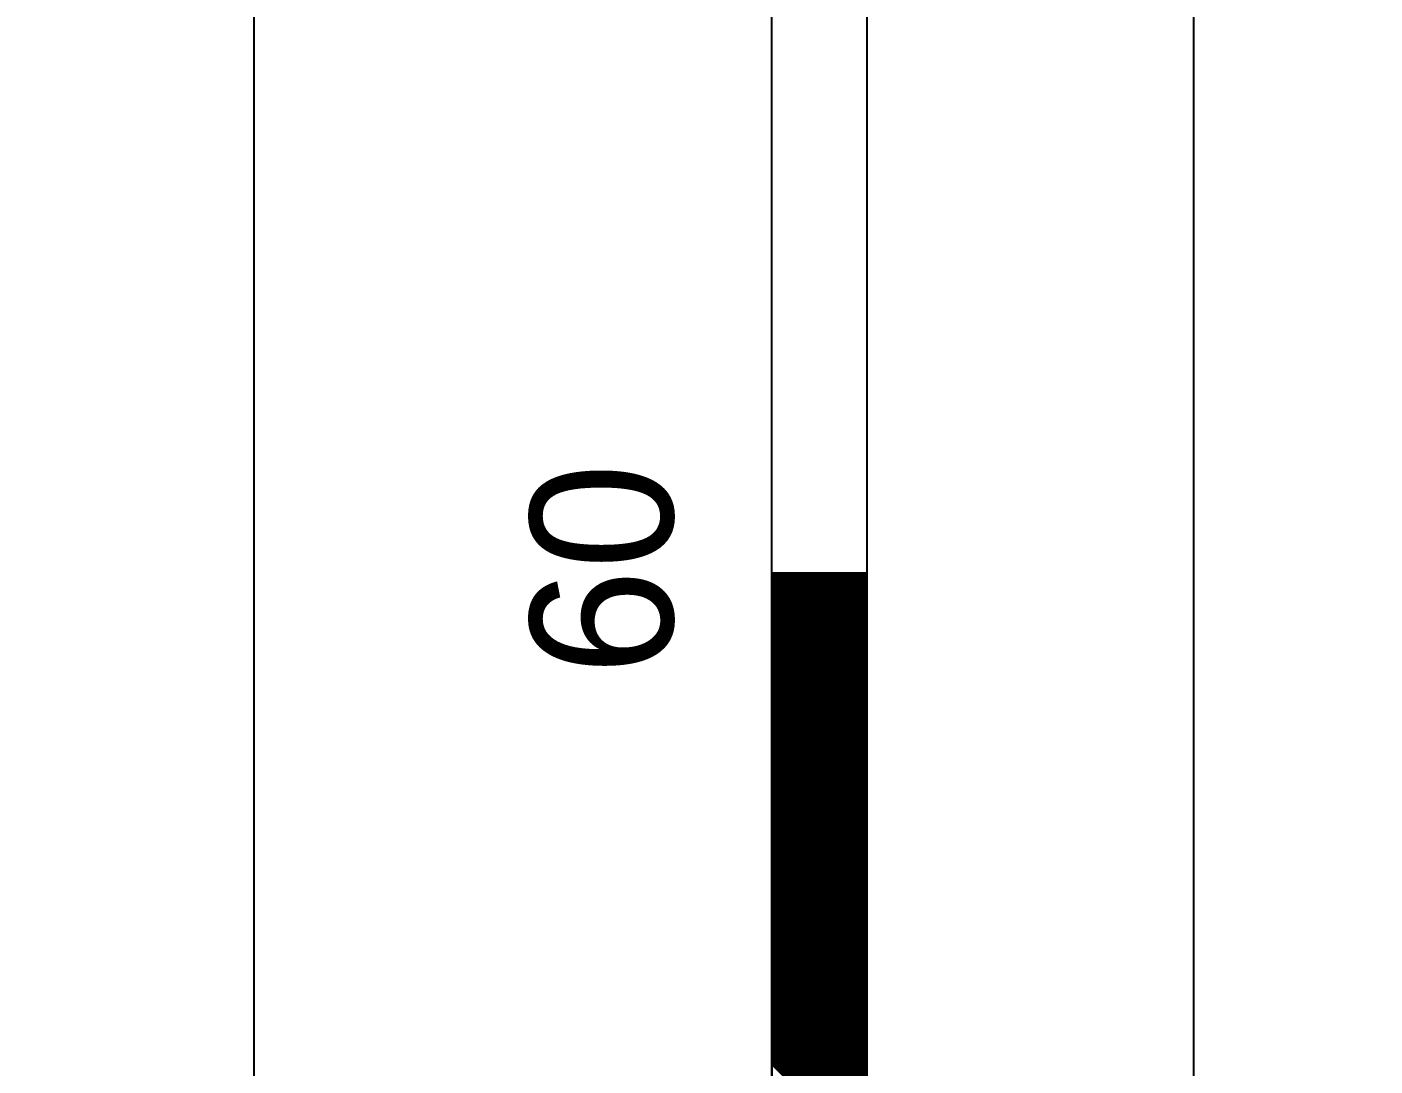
# Model space of a CAD drawing. Extents: x 730854 to 731444, y 4378581 to 4379608.
# Drawn here: x 731085.85 to 731100, y 4379535.83 to 4379546.74 of the extents above; entities that cross this region are included whole.
import ezdxf
from ezdxf.enums import TextEntityAlignment as Align

# ---------------------------------------------------------------- set-up
doc = ezdxf.new("R2010")
doc.units = 0
doc.layers.get('0').update_dxf_attribs({"linetype": 'CONTINUOUS'})

msp = doc.modelspace()

# ---------------------------------------------------------------- linework, layer by layer
at = {"color": 0, "linetype": 'CONTINUOUS'}
for p, q in [((731093.67, 4379481.01), (731093.67, 4379581.01)), ((731093.67, 4379481.01), (731093.67, 4379581.01)), ((731094.67, 4379481.01), (731094.67, 4379581.01)), ((731094.67, 4379481.01), (731094.67, 4379581.01)), ((731094.67, 4379540.01), (731093.67, 4379541.01)), ((731094.67, 4379540.01), (731093.67, 4379541.01)), ((731094.67, 4379539.99), (731093.67, 4379540.99)), ((731094.67, 4379539.99), (731093.67, 4379540.99)), ((731094.67, 4379539.98), (731093.67, 4379540.98)), ((731094.67, 4379539.98), (731093.67, 4379540.98)), ((731094.67, 4379539.97), (731093.67, 4379540.97)), ((731094.67, 4379539.97), (731093.67, 4379540.97)), ((731094.67, 4379539.95), (731093.67, 4379540.95)), ((731094.67, 4379539.95), (731093.67, 4379540.95)), ((731094.67, 4379539.94), (731093.67, 4379540.94)), ((731094.67, 4379539.94), (731093.67, 4379540.94)), ((731094.67, 4379539.92), (731093.67, 4379540.92)), ((731094.67, 4379539.92), (731093.67, 4379540.92)), ((731094.67, 4379539.91), (731093.67, 4379540.91)), ((731094.67, 4379539.91), (731093.67, 4379540.91)), ((731094.67, 4379539.9), (731093.67, 4379540.9)), ((731094.67, 4379539.9), (731093.67, 4379540.9)), ((731094.67, 4379539.88), (731093.67, 4379540.88)), ((731094.67, 4379539.88), (731093.67, 4379540.88)), ((731094.67, 4379539.87), (731093.67, 4379540.87)), ((731094.67, 4379539.87), (731093.67, 4379540.87)), ((731094.67, 4379540.02), (731093.68, 4379541.01)), ((731094.67, 4379540.02), (731093.68, 4379541.01)), ((731094.67, 4379540.04), (731093.7, 4379541.01)), ((731094.67, 4379540.04), (731093.7, 4379541.01)), ((731094.67, 4379540.05), (731093.71, 4379541.01)), ((731094.67, 4379540.05), (731093.71, 4379541.01)), ((731094.67, 4379540.07), (731093.73, 4379541.01)), ((731094.67, 4379540.07), (731093.73, 4379541.01)), ((731094.67, 4379540.08), (731093.74, 4379541.01)), ((731094.67, 4379540.08), (731093.74, 4379541.01)), ((731094.67, 4379540.09), (731093.75, 4379541.01)), ((731094.67, 4379540.09), (731093.75, 4379541.01)), ((731094.67, 4379540.11), (731093.77, 4379541.01)), ((731094.67, 4379540.11), (731093.77, 4379541.01)), ((731094.67, 4379540.12), (731093.78, 4379541.01)), ((731094.67, 4379540.12), (731093.78, 4379541.01)), ((731094.67, 4379540.14), (731093.8, 4379541.01)), ((731094.67, 4379540.14), (731093.8, 4379541.01)), ((731094.67, 4379540.15), (731093.81, 4379541.01)), ((731094.67, 4379540.15), (731093.81, 4379541.01)), ((731094.67, 4379540.16), (731093.82, 4379541.01)), ((731094.67, 4379540.16), (731093.82, 4379541.01)), ((731094.67, 4379540.18), (731093.84, 4379541.01)), ((731094.67, 4379540.18), (731093.84, 4379541.01)), ((731094.67, 4379540.19), (731093.85, 4379541.01)), ((731094.67, 4379540.19), (731093.85, 4379541.01)), ((731094.67, 4379540.21), (731093.87, 4379541.01)), ((731094.67, 4379540.21), (731093.87, 4379541.01)), ((731094.67, 4379540.22), (731093.88, 4379541.01)), ((731094.67, 4379540.22), (731093.88, 4379541.01)), ((731094.67, 4379540.23), (731093.89, 4379541.01)), ((731094.67, 4379540.23), (731093.89, 4379541.01)), ((731094.67, 4379540.25), (731093.91, 4379541.01)), ((731094.67, 4379540.25), (731093.91, 4379541.01)), ((731094.67, 4379540.26), (731093.92, 4379541.01)), ((731094.67, 4379540.26), (731093.92, 4379541.01)), ((731094.67, 4379540.28), (731093.94, 4379541.01)), ((731094.67, 4379540.28), (731093.94, 4379541.01)), ((731094.67, 4379540.29), (731093.95, 4379541.01)), ((731094.67, 4379540.29), (731093.95, 4379541.01)), ((731094.67, 4379540.31), (731093.97, 4379541.01)), ((731094.67, 4379540.31), (731093.97, 4379541.01)), ((731094.67, 4379540.32), (731093.98, 4379541.01)), ((731094.67, 4379540.32), (731093.98, 4379541.01)), ((731094.67, 4379540.33), (731093.99, 4379541.01)), ((731094.67, 4379540.33), (731093.99, 4379541.01)), ((731094.67, 4379540.35), (731094.01, 4379541.01)), ((731094.67, 4379540.35), (731094.01, 4379541.01)), ((731094.67, 4379540.36), (731094.02, 4379541.01)), ((731094.67, 4379540.36), (731094.02, 4379541.01)), ((731094.67, 4379540.38), (731094.04, 4379541.01)), ((731094.67, 4379540.38), (731094.04, 4379541.01)), ((731094.67, 4379540.39), (731094.05, 4379541.01)), ((731094.67, 4379540.39), (731094.05, 4379541.01)), ((731094.67, 4379540.4), (731094.06, 4379541.01)), ((731094.67, 4379540.4), (731094.06, 4379541.01)), ((731094.67, 4379540.42), (731094.08, 4379541.01)), ((731094.67, 4379540.42), (731094.08, 4379541.01)), ((731094.67, 4379540.43), (731094.09, 4379541.01)), ((731094.67, 4379540.43), (731094.09, 4379541.01)), ((731094.67, 4379540.45), (731094.11, 4379541.01)), ((731094.67, 4379540.45), (731094.11, 4379541.01)), ((731094.67, 4379540.46), (731094.12, 4379541.01)), ((731094.67, 4379540.46), (731094.12, 4379541.01)), ((731094.67, 4379540.48), (731094.14, 4379541.01)), ((731094.67, 4379540.48), (731094.14, 4379541.01)), ((731094.67, 4379540.49), (731094.15, 4379541.01)), ((731094.67, 4379540.49), (731094.15, 4379541.01)), ((731094.67, 4379540.5), (731094.16, 4379541.01)), ((731094.67, 4379540.5), (731094.16, 4379541.01)), ((731094.67, 4379540.52), (731094.18, 4379541.01)), ((731094.67, 4379540.52), (731094.18, 4379541.01)), ((731094.67, 4379540.53), (731094.19, 4379541.01)), ((731094.67, 4379540.53), (731094.19, 4379541.01)), ((731094.67, 4379540.55), (731094.21, 4379541.01)), ((731094.67, 4379540.55), (731094.21, 4379541.01)), ((731094.67, 4379540.56), (731094.22, 4379541.01)), ((731094.67, 4379540.56), (731094.22, 4379541.01)), ((731094.67, 4379540.57), (731094.23, 4379541.01)), ((731094.67, 4379540.57), (731094.23, 4379541.01)), ((731094.67, 4379540.59), (731094.25, 4379541.01)), ((731094.67, 4379540.59), (731094.25, 4379541.01)), ((731094.67, 4379540.6), (731094.26, 4379541.01)), ((731094.67, 4379540.6), (731094.26, 4379541.01)), ((731094.67, 4379540.62), (731094.28, 4379541.01)), ((731094.67, 4379540.62), (731094.28, 4379541.01)), ((731094.67, 4379540.63), (731094.29, 4379541.01)), ((731094.67, 4379540.63), (731094.29, 4379541.01)), ((731094.67, 4379540.65), (731094.31, 4379541.01)), ((731094.67, 4379540.65), (731094.31, 4379541.01)), ((731094.67, 4379540.66), (731094.32, 4379541.01)), ((731094.67, 4379540.66), (731094.32, 4379541.01)), ((731094.67, 4379540.67), (731094.33, 4379541.01)), ((731094.67, 4379540.67), (731094.33, 4379541.01)), ((731094.67, 4379540.69), (731094.35, 4379541.01)), ((731094.67, 4379540.69), (731094.35, 4379541.01)), ((731094.67, 4379540.7), (731094.36, 4379541.01)), ((731094.67, 4379540.7), (731094.36, 4379541.01)), ((731094.67, 4379540.72), (731094.38, 4379541.01)), ((731094.67, 4379540.72), (731094.38, 4379541.01)), ((731094.67, 4379540.73), (731094.39, 4379541.01)), ((731094.67, 4379540.73), (731094.39, 4379541.01)), ((731094.67, 4379540.74), (731094.4, 4379541.01)), ((731094.67, 4379540.74), (731094.4, 4379541.01)), ((731094.67, 4379540.76), (731094.42, 4379541.01)), ((731094.67, 4379540.76), (731094.42, 4379541.01)), ((731094.67, 4379540.77), (731094.43, 4379541.01)), ((731094.67, 4379540.77), (731094.43, 4379541.01)), ((731094.67, 4379540.79), (731094.45, 4379541.01)), ((731094.67, 4379540.79), (731094.45, 4379541.01)), ((731094.67, 4379540.8), (731094.46, 4379541.01)), ((731094.67, 4379540.8), (731094.46, 4379541.01)), ((731094.67, 4379540.81), (731094.47, 4379541.01)), ((731094.67, 4379540.81), (731094.47, 4379541.01)), ((731094.67, 4379540.83), (731094.49, 4379541.01)), ((731094.67, 4379540.83), (731094.49, 4379541.01)), ((731094.67, 4379540.84), (731094.5, 4379541.01)), ((731094.67, 4379540.84), (731094.5, 4379541.01)), ((731094.67, 4379540.86), (731094.52, 4379541.01)), ((731094.67, 4379540.86), (731094.52, 4379541.01)), ((731094.67, 4379540.87), (731094.53, 4379541.01)), ((731094.67, 4379540.87), (731094.53, 4379541.01)), ((731094.67, 4379540.89), (731094.55, 4379541.01)), ((731094.67, 4379540.89), (731094.55, 4379541.01)), ((731094.67, 4379540.9), (731094.56, 4379541.01)), ((731094.67, 4379540.9), (731094.56, 4379541.01)), ((731094.67, 4379540.91), (731094.57, 4379541.01)), ((731094.67, 4379540.91), (731094.57, 4379541.01)), ((731094.67, 4379540.93), (731094.59, 4379541.01)), ((731094.67, 4379540.93), (731094.59, 4379541.01)), ((731094.67, 4379540.94), (731094.6, 4379541.01)), ((731094.67, 4379540.94), (731094.6, 4379541.01)), ((731094.67, 4379540.96), (731094.62, 4379541.01)), ((731094.67, 4379540.96), (731094.62, 4379541.01)), ((731094.67, 4379540.97), (731094.63, 4379541.01)), ((731094.67, 4379540.97), (731094.63, 4379541.01)), ((731094.67, 4379540.98), (731094.64, 4379541.01)), ((731094.67, 4379540.98), (731094.64, 4379541.01)), ((731094.67, 4379541), (731094.66, 4379541.01)), ((731094.67, 4379541), (731094.66, 4379541.01)), ((731094.67, 4379539.85), (731093.67, 4379540.85)), ((731094.67, 4379539.85), (731093.67, 4379540.85)), ((731094.67, 4379539.84), (731093.67, 4379540.84)), ((731094.67, 4379539.84), (731093.67, 4379540.84)), ((731094.67, 4379539.82), (731093.67, 4379540.82)), ((731094.67, 4379539.82), (731093.67, 4379540.82)), ((731094.67, 4379539.81), (731093.67, 4379540.81)), ((731094.67, 4379539.81), (731093.67, 4379540.81)), ((731094.67, 4379539.8), (731093.67, 4379540.8)), ((731094.67, 4379539.8), (731093.67, 4379540.8)), ((731094.67, 4379539.78), (731093.67, 4379540.78)), ((731094.67, 4379539.78), (731093.67, 4379540.78)), ((731094.67, 4379539.77), (731093.67, 4379540.77)), ((731094.67, 4379539.77), (731093.67, 4379540.77)), ((731094.67, 4379539.75), (731093.67, 4379540.75)), ((731094.67, 4379539.75), (731093.67, 4379540.75)), ((731094.67, 4379539.74), (731093.67, 4379540.74)), ((731094.67, 4379539.74), (731093.67, 4379540.74)), ((731094.67, 4379539.73), (731093.67, 4379540.73)), ((731094.67, 4379539.73), (731093.67, 4379540.73)), ((731094.67, 4379539.71), (731093.67, 4379540.71)), ((731094.67, 4379539.71), (731093.67, 4379540.71)), ((731094.67, 4379539.7), (731093.67, 4379540.7)), ((731094.67, 4379539.7), (731093.67, 4379540.7)), ((731094.67, 4379539.68), (731093.67, 4379540.68)), ((731094.67, 4379539.68), (731093.67, 4379540.68)), ((731094.67, 4379539.67), (731093.67, 4379540.67)), ((731094.67, 4379539.67), (731093.67, 4379540.67)), ((731094.67, 4379539.66), (731093.67, 4379540.66)), ((731094.67, 4379539.66), (731093.67, 4379540.66)), ((731094.67, 4379539.64), (731093.67, 4379540.64)), ((731094.67, 4379539.64), (731093.67, 4379540.64)), ((731094.67, 4379539.63), (731093.67, 4379540.63)), ((731094.67, 4379539.63), (731093.67, 4379540.63)), ((731094.67, 4379539.61), (731093.67, 4379540.61)), ((731094.67, 4379539.61), (731093.67, 4379540.61)), ((731094.67, 4379539.6), (731093.67, 4379540.6)), ((731094.67, 4379539.6), (731093.67, 4379540.6)), ((731094.67, 4379539.58), (731093.67, 4379540.58)), ((731094.67, 4379539.58), (731093.67, 4379540.58)), ((731094.67, 4379539.57), (731093.67, 4379540.57)), ((731094.67, 4379539.57), (731093.67, 4379540.57)), ((731094.67, 4379539.56), (731093.67, 4379540.56)), ((731094.67, 4379539.56), (731093.67, 4379540.56)), ((731094.67, 4379539.54), (731093.67, 4379540.54)), ((731094.67, 4379539.54), (731093.67, 4379540.54)), ((731094.67, 4379539.53), (731093.67, 4379540.53)), ((731094.67, 4379539.53), (731093.67, 4379540.53)), ((731094.67, 4379539.51), (731093.67, 4379540.51)), ((731094.67, 4379539.51), (731093.67, 4379540.51)), ((731094.67, 4379539.5), (731093.67, 4379540.5)), ((731094.67, 4379539.5), (731093.67, 4379540.5)), ((731094.67, 4379539.49), (731093.67, 4379540.49)), ((731094.67, 4379539.49), (731093.67, 4379540.49)), ((731094.67, 4379539.47), (731093.67, 4379540.47)), ((731094.67, 4379539.47), (731093.67, 4379540.47)), ((731094.67, 4379539.46), (731093.67, 4379540.46)), ((731094.67, 4379539.46), (731093.67, 4379540.46)), ((731094.67, 4379539.44), (731093.67, 4379540.44)), ((731094.67, 4379539.44), (731093.67, 4379540.44)), ((731094.67, 4379539.43), (731093.67, 4379540.43)), ((731094.67, 4379539.43), (731093.67, 4379540.43)), ((731094.67, 4379539.41), (731093.67, 4379540.41)), ((731094.67, 4379539.41), (731093.67, 4379540.41)), ((731094.67, 4379539.4), (731093.67, 4379540.4)), ((731094.67, 4379539.4), (731093.67, 4379540.4)), ((731094.67, 4379539.39), (731093.67, 4379540.39)), ((731094.67, 4379539.39), (731093.67, 4379540.39)), ((731094.67, 4379539.37), (731093.67, 4379540.37)), ((731094.67, 4379539.37), (731093.67, 4379540.37)), ((731094.67, 4379539.36), (731093.67, 4379540.36)), ((731094.67, 4379539.36), (731093.67, 4379540.36)), ((731094.67, 4379539.34), (731093.67, 4379540.34)), ((731094.67, 4379539.34), (731093.67, 4379540.34)), ((731094.67, 4379539.33), (731093.67, 4379540.33)), ((731094.67, 4379539.33), (731093.67, 4379540.33)), ((731094.67, 4379539.32), (731093.67, 4379540.32)), ((731094.67, 4379539.32), (731093.67, 4379540.32)), ((731094.67, 4379539.3), (731093.67, 4379540.3)), ((731094.67, 4379539.3), (731093.67, 4379540.3)), ((731094.67, 4379539.29), (731093.67, 4379540.29)), ((731094.67, 4379539.29), (731093.67, 4379540.29)), ((731094.67, 4379539.27), (731093.67, 4379540.27)), ((731094.67, 4379539.27), (731093.67, 4379540.27)), ((731094.67, 4379539.26), (731093.67, 4379540.26)), ((731094.67, 4379539.26), (731093.67, 4379540.26)), ((731094.67, 4379539.24), (731093.67, 4379540.24)), ((731094.67, 4379539.24), (731093.67, 4379540.24)), ((731094.67, 4379539.23), (731093.67, 4379540.23)), ((731094.67, 4379539.23), (731093.67, 4379540.23)), ((731094.67, 4379539.22), (731093.67, 4379540.22)), ((731094.67, 4379539.22), (731093.67, 4379540.22)), ((731094.67, 4379539.2), (731093.67, 4379540.2)), ((731094.67, 4379539.2), (731093.67, 4379540.2)), ((731094.67, 4379539.19), (731093.67, 4379540.19)), ((731094.67, 4379539.19), (731093.67, 4379540.19)), ((731094.67, 4379539.17), (731093.67, 4379540.17)), ((731094.67, 4379539.17), (731093.67, 4379540.17)), ((731094.67, 4379539.16), (731093.67, 4379540.16)), ((731094.67, 4379539.16), (731093.67, 4379540.16)), ((731094.67, 4379539.15), (731093.67, 4379540.15)), ((731094.67, 4379539.15), (731093.67, 4379540.15)), ((731094.67, 4379539.13), (731093.67, 4379540.13)), ((731094.67, 4379539.13), (731093.67, 4379540.13)), ((731094.67, 4379539.12), (731093.67, 4379540.12)), ((731094.67, 4379539.12), (731093.67, 4379540.12)), ((731094.67, 4379539.1), (731093.67, 4379540.1)), ((731094.67, 4379539.1), (731093.67, 4379540.1)), ((731094.67, 4379539.09), (731093.67, 4379540.09)), ((731094.67, 4379539.09), (731093.67, 4379540.09)), ((731094.67, 4379539.08), (731093.67, 4379540.08)), ((731094.67, 4379539.08), (731093.67, 4379540.08)), ((731094.67, 4379539.06), (731093.67, 4379540.06)), ((731094.67, 4379539.06), (731093.67, 4379540.06)), ((731094.67, 4379539.05), (731093.67, 4379540.05)), ((731094.67, 4379539.05), (731093.67, 4379540.05)), ((731094.67, 4379539.03), (731093.67, 4379540.03)), ((731094.67, 4379539.03), (731093.67, 4379540.03)), ((731094.67, 4379539.02), (731093.67, 4379540.02)), ((731094.67, 4379539.02), (731093.67, 4379540.02)), ((731094.67, 4379539), (731093.67, 4379540)), ((731094.67, 4379539), (731093.67, 4379540)), ((731094.67, 4379538.99), (731093.67, 4379539.99)), ((731094.67, 4379538.99), (731093.67, 4379539.99)), ((731094.67, 4379538.98), (731093.67, 4379539.98)), ((731094.67, 4379538.98), (731093.67, 4379539.98)), ((731094.67, 4379538.96), (731093.67, 4379539.96)), ((731094.67, 4379538.96), (731093.67, 4379539.96)), ((731094.67, 4379538.95), (731093.67, 4379539.95)), ((731094.67, 4379538.95), (731093.67, 4379539.95)), ((731094.67, 4379538.93), (731093.67, 4379539.93)), ((731094.67, 4379538.93), (731093.67, 4379539.93)), ((731094.67, 4379538.92), (731093.67, 4379539.92)), ((731094.67, 4379538.92), (731093.67, 4379539.92)), ((731094.67, 4379538.91), (731093.67, 4379539.91)), ((731094.67, 4379538.91), (731093.67, 4379539.91)), ((731094.67, 4379538.89), (731093.67, 4379539.89)), ((731094.67, 4379538.89), (731093.67, 4379539.89)), ((731094.67, 4379538.88), (731093.67, 4379539.88)), ((731094.67, 4379538.88), (731093.67, 4379539.88)), ((731094.67, 4379538.86), (731093.67, 4379539.86)), ((731094.67, 4379538.86), (731093.67, 4379539.86)), ((731094.67, 4379538.85), (731093.67, 4379539.85)), ((731094.67, 4379538.85), (731093.67, 4379539.85)), ((731094.67, 4379538.83), (731093.67, 4379539.83)), ((731094.67, 4379538.83), (731093.67, 4379539.83)), ((731094.67, 4379538.82), (731093.67, 4379539.82)), ((731094.67, 4379538.82), (731093.67, 4379539.82)), ((731094.67, 4379538.81), (731093.67, 4379539.81)), ((731094.67, 4379538.81), (731093.67, 4379539.81)), ((731094.67, 4379538.79), (731093.67, 4379539.79)), ((731094.67, 4379538.79), (731093.67, 4379539.79)), ((731094.67, 4379538.78), (731093.67, 4379539.78)), ((731094.67, 4379538.78), (731093.67, 4379539.78)), ((731094.67, 4379538.76), (731093.67, 4379539.76)), ((731094.67, 4379538.76), (731093.67, 4379539.76)), ((731094.67, 4379538.75), (731093.67, 4379539.75)), ((731094.67, 4379538.75), (731093.67, 4379539.75)), ((731094.67, 4379538.74), (731093.67, 4379539.74)), ((731094.67, 4379538.74), (731093.67, 4379539.74)), ((731094.67, 4379538.72), (731093.67, 4379539.72)), ((731094.67, 4379538.72), (731093.67, 4379539.72)), ((731094.67, 4379538.71), (731093.67, 4379539.71)), ((731094.67, 4379538.71), (731093.67, 4379539.71)), ((731094.67, 4379538.69), (731093.67, 4379539.69)), ((731094.67, 4379538.69), (731093.67, 4379539.69)), ((731094.67, 4379538.68), (731093.67, 4379539.68)), ((731094.67, 4379538.68), (731093.67, 4379539.68)), ((731094.67, 4379538.67), (731093.67, 4379539.67)), ((731094.67, 4379538.67), (731093.67, 4379539.67)), ((731094.67, 4379538.65), (731093.67, 4379539.65)), ((731094.67, 4379538.65), (731093.67, 4379539.65)), ((731094.67, 4379538.64), (731093.67, 4379539.64)), ((731094.67, 4379538.64), (731093.67, 4379539.64)), ((731094.67, 4379538.62), (731093.67, 4379539.62)), ((731094.67, 4379538.62), (731093.67, 4379539.62)), ((731094.67, 4379538.61), (731093.67, 4379539.61)), ((731094.67, 4379538.61), (731093.67, 4379539.61)), ((731094.67, 4379538.59), (731093.67, 4379539.59)), ((731094.67, 4379538.59), (731093.67, 4379539.59)), ((731094.67, 4379538.58), (731093.67, 4379539.58)), ((731094.67, 4379538.58), (731093.67, 4379539.58)), ((731094.67, 4379538.57), (731093.67, 4379539.57)), ((731094.67, 4379538.57), (731093.67, 4379539.57)), ((731094.67, 4379538.55), (731093.67, 4379539.55)), ((731094.67, 4379538.55), (731093.67, 4379539.55)), ((731094.67, 4379538.54), (731093.67, 4379539.54)), ((731094.67, 4379538.54), (731093.67, 4379539.54)), ((731094.67, 4379538.52), (731093.67, 4379539.52)), ((731094.67, 4379538.52), (731093.67, 4379539.52)), ((731094.67, 4379538.51), (731093.67, 4379539.51)), ((731094.67, 4379538.51), (731093.67, 4379539.51)), ((731094.67, 4379538.5), (731093.67, 4379539.5)), ((731094.67, 4379538.5), (731093.67, 4379539.5)), ((731094.67, 4379538.48), (731093.67, 4379539.48)), ((731094.67, 4379538.48), (731093.67, 4379539.48)), ((731094.67, 4379538.47), (731093.67, 4379539.47)), ((731094.67, 4379538.47), (731093.67, 4379539.47)), ((731094.67, 4379538.45), (731093.67, 4379539.45)), ((731094.67, 4379538.45), (731093.67, 4379539.45)), ((731094.67, 4379538.44), (731093.67, 4379539.44)), ((731094.67, 4379538.44), (731093.67, 4379539.44)), ((731094.67, 4379538.42), (731093.67, 4379539.42)), ((731094.67, 4379538.42), (731093.67, 4379539.42)), ((731094.67, 4379538.41), (731093.67, 4379539.41)), ((731094.67, 4379538.41), (731093.67, 4379539.41)), ((731094.67, 4379538.4), (731093.67, 4379539.4)), ((731094.67, 4379538.4), (731093.67, 4379539.4)), ((731094.67, 4379538.38), (731093.67, 4379539.38)), ((731094.67, 4379538.38), (731093.67, 4379539.38)), ((731094.67, 4379538.37), (731093.67, 4379539.37)), ((731094.67, 4379538.37), (731093.67, 4379539.37)), ((731094.67, 4379538.35), (731093.67, 4379539.35)), ((731094.67, 4379538.35), (731093.67, 4379539.35)), ((731094.67, 4379538.34), (731093.67, 4379539.34)), ((731094.67, 4379538.34), (731093.67, 4379539.34)), ((731094.67, 4379538.33), (731093.67, 4379539.33)), ((731094.67, 4379538.33), (731093.67, 4379539.33)), ((731094.67, 4379538.31), (731093.67, 4379539.31)), ((731094.67, 4379538.31), (731093.67, 4379539.31)), ((731094.67, 4379538.3), (731093.67, 4379539.3)), ((731094.67, 4379538.3), (731093.67, 4379539.3)), ((731094.67, 4379538.28), (731093.67, 4379539.28)), ((731094.67, 4379538.28), (731093.67, 4379539.28)), ((731094.67, 4379538.27), (731093.67, 4379539.27)), ((731094.67, 4379538.27), (731093.67, 4379539.27)), ((731094.67, 4379538.25), (731093.67, 4379539.25)), ((731094.67, 4379538.25), (731093.67, 4379539.25)), ((731094.67, 4379538.24), (731093.67, 4379539.24)), ((731094.67, 4379538.24), (731093.67, 4379539.24)), ((731094.67, 4379538.23), (731093.67, 4379539.23)), ((731094.67, 4379538.23), (731093.67, 4379539.23)), ((731094.67, 4379538.21), (731093.67, 4379539.21)), ((731094.67, 4379538.21), (731093.67, 4379539.21)), ((731094.67, 4379538.2), (731093.67, 4379539.2)), ((731094.67, 4379538.2), (731093.67, 4379539.2)), ((731094.67, 4379538.18), (731093.67, 4379539.18)), ((731094.67, 4379538.18), (731093.67, 4379539.18)), ((731094.67, 4379538.17), (731093.67, 4379539.17)), ((731094.67, 4379538.17), (731093.67, 4379539.17)), ((731094.67, 4379538.16), (731093.67, 4379539.16)), ((731094.67, 4379538.16), (731093.67, 4379539.16)), ((731094.67, 4379538.14), (731093.67, 4379539.14)), ((731094.67, 4379538.14), (731093.67, 4379539.14)), ((731094.67, 4379538.13), (731093.67, 4379539.13)), ((731094.67, 4379538.13), (731093.67, 4379539.13)), ((731094.67, 4379538.11), (731093.67, 4379539.11)), ((731094.67, 4379538.11), (731093.67, 4379539.11)), ((731094.67, 4379538.1), (731093.67, 4379539.1)), ((731094.67, 4379538.1), (731093.67, 4379539.1)), ((731094.67, 4379538.09), (731093.67, 4379539.09)), ((731094.67, 4379538.09), (731093.67, 4379539.09)), ((731094.67, 4379538.07), (731093.67, 4379539.07)), ((731094.67, 4379538.07), (731093.67, 4379539.07)), ((731094.67, 4379538.06), (731093.67, 4379539.06)), ((731094.67, 4379538.06), (731093.67, 4379539.06)), ((731094.67, 4379538.04), (731093.67, 4379539.04)), ((731094.67, 4379538.04), (731093.67, 4379539.04)), ((731094.67, 4379538.03), (731093.67, 4379539.03)), ((731094.67, 4379538.03), (731093.67, 4379539.03)), ((731094.67, 4379538.01), (731093.67, 4379539.01)), ((731094.67, 4379538.01), (731093.67, 4379539.01)), ((731094.67, 4379538), (731093.67, 4379539)), ((731094.67, 4379538), (731093.67, 4379539)), ((731094.67, 4379537.99), (731093.67, 4379538.99)), ((731094.67, 4379537.99), (731093.67, 4379538.99)), ((731094.67, 4379537.97), (731093.67, 4379538.97)), ((731094.67, 4379537.97), (731093.67, 4379538.97)), ((731094.67, 4379537.96), (731093.67, 4379538.96)), ((731094.67, 4379537.96), (731093.67, 4379538.96)), ((731094.67, 4379537.94), (731093.67, 4379538.94)), ((731094.67, 4379537.94), (731093.67, 4379538.94)), ((731094.67, 4379537.93), (731093.67, 4379538.93)), ((731094.67, 4379537.93), (731093.67, 4379538.93)), ((731094.67, 4379537.92), (731093.67, 4379538.92)), ((731094.67, 4379537.92), (731093.67, 4379538.92)), ((731094.67, 4379537.9), (731093.67, 4379538.9)), ((731094.67, 4379537.9), (731093.67, 4379538.9)), ((731094.67, 4379537.89), (731093.67, 4379538.89)), ((731094.67, 4379537.89), (731093.67, 4379538.89)), ((731094.67, 4379537.87), (731093.67, 4379538.87)), ((731094.67, 4379537.87), (731093.67, 4379538.87)), ((731094.67, 4379537.86), (731093.67, 4379538.86)), ((731094.67, 4379537.86), (731093.67, 4379538.86)), ((731094.67, 4379537.84), (731093.67, 4379538.84)), ((731094.67, 4379537.84), (731093.67, 4379538.84)), ((731094.67, 4379537.83), (731093.67, 4379538.83)), ((731094.67, 4379537.83), (731093.67, 4379538.83)), ((731094.67, 4379537.82), (731093.67, 4379538.82)), ((731094.67, 4379537.82), (731093.67, 4379538.82)), ((731094.67, 4379537.8), (731093.67, 4379538.8)), ((731094.67, 4379537.8), (731093.67, 4379538.8)), ((731094.67, 4379537.79), (731093.67, 4379538.79)), ((731094.67, 4379537.79), (731093.67, 4379538.79)), ((731094.67, 4379537.77), (731093.67, 4379538.77)), ((731094.67, 4379537.77), (731093.67, 4379538.77)), ((731094.67, 4379537.76), (731093.67, 4379538.76)), ((731094.67, 4379537.76), (731093.67, 4379538.76)), ((731094.67, 4379537.75), (731093.67, 4379538.75)), ((731094.67, 4379537.75), (731093.67, 4379538.75)), ((731094.67, 4379537.73), (731093.67, 4379538.73)), ((731094.67, 4379537.73), (731093.67, 4379538.73)), ((731094.67, 4379537.72), (731093.67, 4379538.72)), ((731094.67, 4379537.72), (731093.67, 4379538.72)), ((731094.67, 4379537.7), (731093.67, 4379538.7)), ((731094.67, 4379537.7), (731093.67, 4379538.7)), ((731094.67, 4379537.69), (731093.67, 4379538.69)), ((731094.67, 4379537.69), (731093.67, 4379538.69)), ((731094.67, 4379537.68), (731093.67, 4379538.68)), ((731094.67, 4379537.68), (731093.67, 4379538.68)), ((731094.67, 4379537.66), (731093.67, 4379538.66)), ((731094.67, 4379537.66), (731093.67, 4379538.66)), ((731094.67, 4379537.65), (731093.67, 4379538.65)), ((731094.67, 4379537.65), (731093.67, 4379538.65)), ((731094.67, 4379537.63), (731093.67, 4379538.63)), ((731094.67, 4379537.63), (731093.67, 4379538.63)), ((731094.67, 4379537.62), (731093.67, 4379538.62)), ((731094.67, 4379537.62), (731093.67, 4379538.62)), ((731094.67, 4379537.6), (731093.67, 4379538.6)), ((731094.67, 4379537.6), (731093.67, 4379538.6)), ((731094.67, 4379537.59), (731093.67, 4379538.59)), ((731094.67, 4379537.59), (731093.67, 4379538.59)), ((731094.67, 4379537.58), (731093.67, 4379538.58)), ((731094.67, 4379537.58), (731093.67, 4379538.58)), ((731094.67, 4379537.56), (731093.67, 4379538.56)), ((731094.67, 4379537.56), (731093.67, 4379538.56)), ((731094.67, 4379537.55), (731093.67, 4379538.55)), ((731094.67, 4379537.55), (731093.67, 4379538.55)), ((731094.67, 4379537.53), (731093.67, 4379538.53)), ((731094.67, 4379537.53), (731093.67, 4379538.53)), ((731094.67, 4379537.52), (731093.67, 4379538.52)), ((731094.67, 4379537.52), (731093.67, 4379538.52)), ((731094.67, 4379537.51), (731093.67, 4379538.51)), ((731094.67, 4379537.51), (731093.67, 4379538.51)), ((731094.67, 4379537.49), (731093.67, 4379538.49)), ((731094.67, 4379537.49), (731093.67, 4379538.49)), ((731094.67, 4379537.48), (731093.67, 4379538.48)), ((731094.67, 4379537.48), (731093.67, 4379538.48)), ((731094.67, 4379537.46), (731093.67, 4379538.46)), ((731094.67, 4379537.46), (731093.67, 4379538.46)), ((731094.67, 4379537.45), (731093.67, 4379538.45)), ((731094.67, 4379537.45), (731093.67, 4379538.45)), ((731094.67, 4379537.43), (731093.67, 4379538.43)), ((731094.67, 4379537.43), (731093.67, 4379538.43)), ((731094.67, 4379537.42), (731093.67, 4379538.42)), ((731094.67, 4379537.42), (731093.67, 4379538.42)), ((731094.67, 4379537.41), (731093.67, 4379538.41)), ((731094.67, 4379537.41), (731093.67, 4379538.41)), ((731094.67, 4379537.39), (731093.67, 4379538.39)), ((731094.67, 4379537.39), (731093.67, 4379538.39)), ((731094.67, 4379537.38), (731093.67, 4379538.38)), ((731094.67, 4379537.38), (731093.67, 4379538.38)), ((731094.67, 4379537.36), (731093.67, 4379538.36)), ((731094.67, 4379537.36), (731093.67, 4379538.36)), ((731094.67, 4379537.35), (731093.67, 4379538.35)), ((731094.67, 4379537.35), (731093.67, 4379538.35)), ((731094.67, 4379537.34), (731093.67, 4379538.34)), ((731094.67, 4379537.34), (731093.67, 4379538.34)), ((731094.67, 4379537.32), (731093.67, 4379538.32)), ((731094.67, 4379537.32), (731093.67, 4379538.32)), ((731094.67, 4379537.31), (731093.67, 4379538.31)), ((731094.67, 4379537.31), (731093.67, 4379538.31)), ((731094.67, 4379537.29), (731093.67, 4379538.29)), ((731094.67, 4379537.29), (731093.67, 4379538.29)), ((731094.67, 4379537.28), (731093.67, 4379538.28)), ((731094.67, 4379537.28), (731093.67, 4379538.28)), ((731094.67, 4379537.27), (731093.67, 4379538.27)), ((731094.67, 4379537.27), (731093.67, 4379538.27)), ((731094.67, 4379537.25), (731093.67, 4379538.25)), ((731094.67, 4379537.25), (731093.67, 4379538.25)), ((731094.67, 4379537.24), (731093.67, 4379538.24)), ((731094.67, 4379537.24), (731093.67, 4379538.24)), ((731094.67, 4379537.22), (731093.67, 4379538.22)), ((731094.67, 4379537.22), (731093.67, 4379538.22)), ((731094.67, 4379537.21), (731093.67, 4379538.21)), ((731094.67, 4379537.21), (731093.67, 4379538.21)), ((731094.67, 4379537.19), (731093.67, 4379538.19)), ((731094.67, 4379537.19), (731093.67, 4379538.19)), ((731094.67, 4379537.18), (731093.67, 4379538.18)), ((731094.67, 4379537.18), (731093.67, 4379538.18)), ((731094.67, 4379537.17), (731093.67, 4379538.17)), ((731094.67, 4379537.17), (731093.67, 4379538.17)), ((731094.67, 4379537.15), (731093.67, 4379538.15)), ((731094.67, 4379537.15), (731093.67, 4379538.15)), ((731094.67, 4379537.14), (731093.67, 4379538.14)), ((731094.67, 4379537.14), (731093.67, 4379538.14)), ((731094.67, 4379537.12), (731093.67, 4379538.12)), ((731094.67, 4379537.12), (731093.67, 4379538.12)), ((731094.67, 4379537.11), (731093.67, 4379538.11)), ((731094.67, 4379537.11), (731093.67, 4379538.11)), ((731094.67, 4379537.1), (731093.67, 4379538.1)), ((731094.67, 4379537.1), (731093.67, 4379538.1)), ((731094.67, 4379537.08), (731093.67, 4379538.08)), ((731094.67, 4379537.08), (731093.67, 4379538.08)), ((731094.67, 4379537.07), (731093.67, 4379538.07)), ((731094.67, 4379537.07), (731093.67, 4379538.07)), ((731094.67, 4379537.05), (731093.67, 4379538.05)), ((731094.67, 4379537.05), (731093.67, 4379538.05)), ((731094.67, 4379537.04), (731093.67, 4379538.04)), ((731094.67, 4379537.04), (731093.67, 4379538.04)), ((731094.67, 4379537.02), (731093.67, 4379538.02)), ((731094.67, 4379537.02), (731093.67, 4379538.02)), ((731094.67, 4379537.01), (731093.67, 4379538.01)), ((731094.67, 4379537.01), (731093.67, 4379538.01)), ((731094.67, 4379537), (731093.67, 4379538)), ((731094.67, 4379537), (731093.67, 4379538)), ((731094.67, 4379536.98), (731093.67, 4379537.98)), ((731094.67, 4379536.98), (731093.67, 4379537.98)), ((731094.67, 4379536.97), (731093.67, 4379537.97)), ((731094.67, 4379536.97), (731093.67, 4379537.97)), ((731094.67, 4379536.95), (731093.67, 4379537.95)), ((731094.67, 4379536.95), (731093.67, 4379537.95)), ((731094.67, 4379536.94), (731093.67, 4379537.94)), ((731094.67, 4379536.94), (731093.67, 4379537.94)), ((731094.67, 4379536.93), (731093.67, 4379537.93)), ((731094.67, 4379536.93), (731093.67, 4379537.93)), ((731094.67, 4379536.91), (731093.67, 4379537.91)), ((731094.67, 4379536.91), (731093.67, 4379537.91)), ((731094.67, 4379536.9), (731093.67, 4379537.9)), ((731094.67, 4379536.9), (731093.67, 4379537.9)), ((731094.67, 4379536.88), (731093.67, 4379537.88)), ((731094.67, 4379536.88), (731093.67, 4379537.88)), ((731094.67, 4379536.87), (731093.67, 4379537.87)), ((731094.67, 4379536.87), (731093.67, 4379537.87)), ((731094.67, 4379536.85), (731093.67, 4379537.85)), ((731094.67, 4379536.85), (731093.67, 4379537.85)), ((731094.67, 4379536.84), (731093.67, 4379537.84)), ((731094.67, 4379536.84), (731093.67, 4379537.84)), ((731094.67, 4379536.83), (731093.67, 4379537.83)), ((731094.67, 4379536.83), (731093.67, 4379537.83)), ((731094.67, 4379536.81), (731093.67, 4379537.81)), ((731094.67, 4379536.81), (731093.67, 4379537.81)), ((731094.67, 4379536.8), (731093.67, 4379537.8)), ((731094.67, 4379536.8), (731093.67, 4379537.8)), ((731094.67, 4379536.78), (731093.67, 4379537.78)), ((731094.67, 4379536.78), (731093.67, 4379537.78)), ((731094.67, 4379536.77), (731093.67, 4379537.77)), ((731094.67, 4379536.77), (731093.67, 4379537.77)), ((731094.67, 4379536.76), (731093.67, 4379537.76)), ((731094.67, 4379536.76), (731093.67, 4379537.76)), ((731094.67, 4379536.74), (731093.67, 4379537.74)), ((731094.67, 4379536.74), (731093.67, 4379537.74)), ((731094.67, 4379536.73), (731093.67, 4379537.73)), ((731094.67, 4379536.73), (731093.67, 4379537.73)), ((731094.67, 4379536.71), (731093.67, 4379537.71)), ((731094.67, 4379536.71), (731093.67, 4379537.71)), ((731094.67, 4379536.7), (731093.67, 4379537.7)), ((731094.67, 4379536.7), (731093.67, 4379537.7)), ((731094.67, 4379536.69), (731093.67, 4379537.69)), ((731094.67, 4379536.69), (731093.67, 4379537.69)), ((731094.67, 4379536.67), (731093.67, 4379537.67)), ((731094.67, 4379536.67), (731093.67, 4379537.67)), ((731094.67, 4379536.66), (731093.67, 4379537.66)), ((731094.67, 4379536.66), (731093.67, 4379537.66)), ((731094.67, 4379536.64), (731093.67, 4379537.64)), ((731094.67, 4379536.64), (731093.67, 4379537.64)), ((731094.67, 4379536.63), (731093.67, 4379537.63)), ((731094.67, 4379536.63), (731093.67, 4379537.63)), ((731094.67, 4379536.61), (731093.67, 4379537.61)), ((731094.67, 4379536.61), (731093.67, 4379537.61)), ((731094.67, 4379536.6), (731093.67, 4379537.6)), ((731094.67, 4379536.6), (731093.67, 4379537.6)), ((731094.67, 4379536.59), (731093.67, 4379537.59)), ((731094.67, 4379536.59), (731093.67, 4379537.59)), ((731094.67, 4379536.57), (731093.67, 4379537.57)), ((731094.67, 4379536.57), (731093.67, 4379537.57)), ((731094.67, 4379536.56), (731093.67, 4379537.56)), ((731094.67, 4379536.56), (731093.67, 4379537.56)), ((731094.67, 4379536.54), (731093.67, 4379537.54)), ((731094.67, 4379536.54), (731093.67, 4379537.54)), ((731094.67, 4379536.53), (731093.67, 4379537.53)), ((731094.67, 4379536.53), (731093.67, 4379537.53)), ((731094.67, 4379536.52), (731093.67, 4379537.52)), ((731094.67, 4379536.52), (731093.67, 4379537.52)), ((731094.67, 4379536.5), (731093.67, 4379537.5)), ((731094.67, 4379536.5), (731093.67, 4379537.5)), ((731094.67, 4379536.49), (731093.67, 4379537.49)), ((731094.67, 4379536.49), (731093.67, 4379537.49)), ((731094.67, 4379536.47), (731093.67, 4379537.47)), ((731094.67, 4379536.47), (731093.67, 4379537.47)), ((731094.67, 4379536.46), (731093.67, 4379537.46)), ((731094.67, 4379536.46), (731093.67, 4379537.46)), ((731094.67, 4379536.44), (731093.67, 4379537.44)), ((731094.67, 4379536.44), (731093.67, 4379537.44)), ((731094.67, 4379536.43), (731093.67, 4379537.43)), ((731094.67, 4379536.43), (731093.67, 4379537.43)), ((731094.67, 4379536.42), (731093.67, 4379537.42)), ((731094.67, 4379536.42), (731093.67, 4379537.42)), ((731094.67, 4379536.4), (731093.67, 4379537.4)), ((731094.67, 4379536.4), (731093.67, 4379537.4)), ((731094.67, 4379536.39), (731093.67, 4379537.39)), ((731094.67, 4379536.39), (731093.67, 4379537.39)), ((731094.67, 4379536.37), (731093.67, 4379537.37)), ((731094.67, 4379536.37), (731093.67, 4379537.37)), ((731094.67, 4379536.36), (731093.67, 4379537.36)), ((731094.67, 4379536.36), (731093.67, 4379537.36)), ((731094.67, 4379536.35), (731093.67, 4379537.35)), ((731094.67, 4379536.35), (731093.67, 4379537.35)), ((731094.67, 4379536.33), (731093.67, 4379537.33)), ((731094.67, 4379536.33), (731093.67, 4379537.33)), ((731094.67, 4379536.32), (731093.67, 4379537.32)), ((731094.67, 4379536.32), (731093.67, 4379537.32)), ((731094.67, 4379536.3), (731093.67, 4379537.3)), ((731094.67, 4379536.3), (731093.67, 4379537.3)), ((731094.67, 4379536.29), (731093.67, 4379537.29)), ((731094.67, 4379536.29), (731093.67, 4379537.29)), ((731094.67, 4379536.28), (731093.67, 4379537.28)), ((731094.67, 4379536.28), (731093.67, 4379537.28)), ((731094.67, 4379536.26), (731093.67, 4379537.26)), ((731094.67, 4379536.26), (731093.67, 4379537.26)), ((731094.67, 4379536.25), (731093.67, 4379537.25)), ((731094.67, 4379536.25), (731093.67, 4379537.25)), ((731094.67, 4379536.23), (731093.67, 4379537.23)), ((731094.67, 4379536.23), (731093.67, 4379537.23)), ((731094.67, 4379536.22), (731093.67, 4379537.22)), ((731094.67, 4379536.22), (731093.67, 4379537.22)), ((731094.67, 4379536.2), (731093.67, 4379537.2)), ((731094.67, 4379536.2), (731093.67, 4379537.2)), ((731094.67, 4379536.19), (731093.67, 4379537.19)), ((731094.67, 4379536.19), (731093.67, 4379537.19)), ((731094.67, 4379536.18), (731093.67, 4379537.18)), ((731094.67, 4379536.18), (731093.67, 4379537.18)), ((731094.67, 4379536.16), (731093.67, 4379537.16)), ((731094.67, 4379536.16), (731093.67, 4379537.16)), ((731094.67, 4379536.15), (731093.67, 4379537.15)), ((731094.67, 4379536.15), (731093.67, 4379537.15)), ((731094.67, 4379536.13), (731093.67, 4379537.13)), ((731094.67, 4379536.13), (731093.67, 4379537.13)), ((731094.67, 4379536.12), (731093.67, 4379537.12)), ((731094.67, 4379536.12), (731093.67, 4379537.12)), ((731094.67, 4379536.11), (731093.67, 4379537.11)), ((731094.67, 4379536.11), (731093.67, 4379537.11)), ((731094.67, 4379536.09), (731093.67, 4379537.09)), ((731094.67, 4379536.09), (731093.67, 4379537.09)), ((731094.67, 4379536.08), (731093.67, 4379537.08)), ((731094.67, 4379536.08), (731093.67, 4379537.08)), ((731094.67, 4379536.06), (731093.67, 4379537.06)), ((731094.67, 4379536.06), (731093.67, 4379537.06)), ((731094.67, 4379536.05), (731093.67, 4379537.05)), ((731094.67, 4379536.05), (731093.67, 4379537.05)), ((731094.67, 4379536.03), (731093.67, 4379537.03)), ((731094.67, 4379536.03), (731093.67, 4379537.03)), ((731094.67, 4379536.02), (731093.67, 4379537.02)), ((731094.67, 4379536.02), (731093.67, 4379537.02)), ((731094.67, 4379536.01), (731093.67, 4379537.01)), ((731094.67, 4379536.01), (731093.67, 4379537.01)), ((731094.67, 4379535.99), (731093.67, 4379536.99)), ((731094.67, 4379535.99), (731093.67, 4379536.99)), ((731094.67, 4379535.98), (731093.67, 4379536.98)), ((731094.67, 4379535.98), (731093.67, 4379536.98)), ((731094.67, 4379535.96), (731093.67, 4379536.96)), ((731094.67, 4379535.96), (731093.67, 4379536.96)), ((731094.67, 4379535.95), (731093.67, 4379536.95)), ((731094.67, 4379535.95), (731093.67, 4379536.95)), ((731094.67, 4379535.94), (731093.67, 4379536.94)), ((731094.67, 4379535.94), (731093.67, 4379536.94)), ((731094.67, 4379535.92), (731093.67, 4379536.92)), ((731094.67, 4379535.92), (731093.67, 4379536.92)), ((731094.67, 4379535.91), (731093.67, 4379536.91)), ((731094.67, 4379535.91), (731093.67, 4379536.91)), ((731094.67, 4379535.89), (731093.67, 4379536.89)), ((731094.67, 4379535.89), (731093.67, 4379536.89)), ((731094.67, 4379535.88), (731093.67, 4379536.88)), ((731094.67, 4379535.88), (731093.67, 4379536.88)), ((731094.67, 4379535.86), (731093.67, 4379536.86)), ((731094.67, 4379535.86), (731093.67, 4379536.86)), ((731094.67, 4379535.85), (731093.67, 4379536.85)), ((731094.67, 4379535.85), (731093.67, 4379536.85)), ((731094.67, 4379535.84), (731093.67, 4379536.84)), ((731094.67, 4379535.84), (731093.67, 4379536.84)), ((731094.67, 4379535.82), (731093.67, 4379536.82)), ((731094.67, 4379535.82), (731093.67, 4379536.82)), ((731094.67, 4379535.81), (731093.67, 4379536.81)), ((731094.67, 4379535.81), (731093.67, 4379536.81)), ((731094.67, 4379535.79), (731093.67, 4379536.79)), ((731094.67, 4379535.79), (731093.67, 4379536.79)), ((731094.67, 4379535.78), (731093.67, 4379536.78)), ((731094.67, 4379535.78), (731093.67, 4379536.78)), ((731094.67, 4379535.77), (731093.67, 4379536.77)), ((731094.67, 4379535.77), (731093.67, 4379536.77)), ((731094.67, 4379535.75), (731093.67, 4379536.75)), ((731094.67, 4379535.75), (731093.67, 4379536.75)), ((731094.67, 4379535.74), (731093.67, 4379536.74)), ((731094.67, 4379535.74), (731093.67, 4379536.74)), ((731094.67, 4379535.72), (731093.67, 4379536.72)), ((731094.67, 4379535.72), (731093.67, 4379536.72)), ((731094.67, 4379535.71), (731093.67, 4379536.71)), ((731094.67, 4379535.71), (731093.67, 4379536.71)), ((731094.67, 4379535.7), (731093.67, 4379536.7)), ((731094.67, 4379535.7), (731093.67, 4379536.7)), ((731094.67, 4379535.68), (731093.67, 4379536.68)), ((731094.67, 4379535.68), (731093.67, 4379536.68)), ((731094.67, 4379535.67), (731093.67, 4379536.67)), ((731094.67, 4379535.67), (731093.67, 4379536.67)), ((731094.67, 4379535.65), (731093.67, 4379536.65)), ((731094.67, 4379535.65), (731093.67, 4379536.65)), ((731094.67, 4379535.64), (731093.67, 4379536.64)), ((731094.67, 4379535.64), (731093.67, 4379536.64)), ((731094.67, 4379535.62), (731093.67, 4379536.62)), ((731094.67, 4379535.62), (731093.67, 4379536.62)), ((731094.67, 4379535.61), (731093.67, 4379536.61)), ((731094.67, 4379535.61), (731093.67, 4379536.61)), ((731094.67, 4379535.6), (731093.67, 4379536.6)), ((731094.67, 4379535.6), (731093.67, 4379536.6)), ((731094.67, 4379535.58), (731093.67, 4379536.58)), ((731094.67, 4379535.58), (731093.67, 4379536.58)), ((731094.67, 4379535.57), (731093.67, 4379536.57)), ((731094.67, 4379535.57), (731093.67, 4379536.57)), ((731094.67, 4379535.55), (731093.67, 4379536.55)), ((731094.67, 4379535.55), (731093.67, 4379536.55)), ((731094.67, 4379535.54), (731093.67, 4379536.54)), ((731094.67, 4379535.54), (731093.67, 4379536.54)), ((731094.67, 4379535.53), (731093.67, 4379536.53)), ((731094.67, 4379535.53), (731093.67, 4379536.53)), ((731094.67, 4379535.51), (731093.67, 4379536.51)), ((731094.67, 4379535.51), (731093.67, 4379536.51)), ((731094.67, 4379535.5), (731093.67, 4379536.5)), ((731094.67, 4379535.5), (731093.67, 4379536.5)), ((731094.67, 4379535.48), (731093.67, 4379536.48)), ((731094.67, 4379535.48), (731093.67, 4379536.48)), ((731094.67, 4379535.47), (731093.67, 4379536.47)), ((731094.67, 4379535.47), (731093.67, 4379536.47)), ((731094.67, 4379535.45), (731093.67, 4379536.45)), ((731094.67, 4379535.45), (731093.67, 4379536.45)), ((731094.67, 4379535.44), (731093.67, 4379536.44)), ((731094.67, 4379535.44), (731093.67, 4379536.44)), ((731094.67, 4379535.43), (731093.67, 4379536.43)), ((731094.67, 4379535.43), (731093.67, 4379536.43)), ((731094.67, 4379535.41), (731093.67, 4379536.41)), ((731094.67, 4379535.41), (731093.67, 4379536.41)), ((731094.67, 4379535.4), (731093.67, 4379536.4)), ((731094.67, 4379535.4), (731093.67, 4379536.4)), ((731094.67, 4379535.38), (731093.67, 4379536.38)), ((731094.67, 4379535.38), (731093.67, 4379536.38)), ((731094.67, 4379535.37), (731093.67, 4379536.37)), ((731094.67, 4379535.37), (731093.67, 4379536.37)), ((731094.67, 4379535.36), (731093.67, 4379536.36)), ((731094.67, 4379535.36), (731093.67, 4379536.36)), ((731094.67, 4379535.34), (731093.67, 4379536.34)), ((731094.67, 4379535.34), (731093.67, 4379536.34)), ((731094.67, 4379535.33), (731093.67, 4379536.33)), ((731094.67, 4379535.33), (731093.67, 4379536.33)), ((731094.67, 4379535.31), (731093.67, 4379536.31)), ((731094.67, 4379535.31), (731093.67, 4379536.31)), ((731094.67, 4379535.3), (731093.67, 4379536.3)), ((731094.67, 4379535.3), (731093.67, 4379536.3)), ((731094.67, 4379535.29), (731093.67, 4379536.29)), ((731094.67, 4379535.29), (731093.67, 4379536.29)), ((731094.67, 4379535.27), (731093.67, 4379536.27)), ((731094.67, 4379535.27), (731093.67, 4379536.27)), ((731094.67, 4379535.26), (731093.67, 4379536.26)), ((731094.67, 4379535.26), (731093.67, 4379536.26)), ((731094.67, 4379535.24), (731093.67, 4379536.24)), ((731094.67, 4379535.24), (731093.67, 4379536.24)), ((731094.67, 4379535.23), (731093.67, 4379536.23)), ((731094.67, 4379535.23), (731093.67, 4379536.23)), ((731094.67, 4379535.21), (731093.67, 4379536.21)), ((731094.67, 4379535.21), (731093.67, 4379536.21)), ((731094.67, 4379535.2), (731093.67, 4379536.2)), ((731094.67, 4379535.2), (731093.67, 4379536.2)), ((731094.67, 4379535.19), (731093.67, 4379536.19)), ((731094.67, 4379535.19), (731093.67, 4379536.19)), ((731094.67, 4379535.17), (731093.67, 4379536.17)), ((731094.67, 4379535.17), (731093.67, 4379536.17)), ((731094.67, 4379535.16), (731093.67, 4379536.16)), ((731094.67, 4379535.16), (731093.67, 4379536.16)), ((731094.67, 4379535.14), (731093.67, 4379536.14)), ((731094.67, 4379535.14), (731093.67, 4379536.14)), ((731094.67, 4379535.13), (731093.67, 4379536.13)), ((731094.67, 4379535.13), (731093.67, 4379536.13)), ((731094.67, 4379535.12), (731093.67, 4379536.12)), ((731094.67, 4379535.12), (731093.67, 4379536.12)), ((731094.67, 4379535.1), (731093.67, 4379536.1)), ((731094.67, 4379535.1), (731093.67, 4379536.1)), ((731094.67, 4379535.09), (731093.67, 4379536.09)), ((731094.67, 4379535.09), (731093.67, 4379536.09)), ((731094.67, 4379535.07), (731093.67, 4379536.07)), ((731094.67, 4379535.07), (731093.67, 4379536.07)), ((731094.67, 4379535.06), (731093.67, 4379536.06)), ((731094.67, 4379535.06), (731093.67, 4379536.06)), ((731094.67, 4379535.04), (731093.67, 4379536.04)), ((731094.67, 4379535.04), (731093.67, 4379536.04)), ((731094.67, 4379535.03), (731093.67, 4379536.03)), ((731094.67, 4379535.03), (731093.67, 4379536.03)), ((731094.67, 4379535.02), (731093.67, 4379536.02)), ((731094.67, 4379535.02), (731093.67, 4379536.02)), ((731094.67, 4379535), (731093.67, 4379536)), ((731094.67, 4379535), (731093.67, 4379536)), ((731094.67, 4379534.99), (731093.67, 4379535.99)), ((731094.67, 4379534.99), (731093.67, 4379535.99)), ((731094.67, 4379534.97), (731093.67, 4379535.97)), ((731094.67, 4379534.97), (731093.67, 4379535.97)), ((731094.67, 4379534.96), (731093.67, 4379535.96)), ((731094.67, 4379534.96), (731093.67, 4379535.96)), ((731094.67, 4379534.95), (731093.67, 4379535.95)), ((731094.67, 4379534.95), (731093.67, 4379535.95)), ((731094.67, 4379534.93), (731093.67, 4379535.93)), ((731094.67, 4379534.93), (731093.67, 4379535.93)), ((731094.67, 4379534.92), (731093.67, 4379535.92)), ((731094.67, 4379534.92), (731093.67, 4379535.92)), ((731094.67, 4379534.9), (731093.67, 4379535.9)), ((731094.67, 4379534.9), (731093.67, 4379535.9)), ((731094.67, 4379534.89), (731093.67, 4379535.89)), ((731094.67, 4379534.89), (731093.67, 4379535.89)), ((731094.67, 4379534.88), (731093.67, 4379535.88)), ((731094.67, 4379534.88), (731093.67, 4379535.88)), ((731094.67, 4379534.86), (731093.67, 4379535.86)), ((731094.67, 4379534.86), (731093.67, 4379535.86)), ((731094.67, 4379534.85), (731093.67, 4379535.85)), ((731094.67, 4379534.85), (731093.67, 4379535.85))]:
    msp.add_line(p, q, dxfattribs=at)
msp.add_lwpolyline([(731094.67, 4379531.01), (731094.67, 4379541.01), (731093.67, 4379541.01), (731093.67, 4379531.01)], close=True, dxfattribs=at)
msp.add_lwpolyline([(731094.67, 4379531.01), (731094.67, 4379541.01), (731093.67, 4379541.01), (731093.67, 4379531.01)], close=True, dxfattribs=at)

# ---------------------------------------------------------------- texts
msp.add_text('60', height=1.5, rotation=90, dxfattribs=at).set_placement((731091.88, 4379541.05), align=Align.MIDDLE)
msp.add_text('60', height=1.5, rotation=90, dxfattribs=at).set_placement((731091.88, 4379541.05), align=Align.MIDDLE)

# ---------------------------------------------------------------- meshes
mesh = msp.add_polyface(dxfattribs=at)
corners = [(730854.5, 4378581), (730854.5, 4378581), (730854.5, 4378771.962), (731162.5, 4378581), (730854.5, 4378946.493), (731444, 4378581), (730854.5, 4379607.5), (731444, 4379242.007), (731444, 4379607.5)]
mesh.append_faces([[corners[k] for k in face] for face in [(0, 1, 3, 2), (2, 3, 5, 4), (4, 5, 7, 6), (6, 7, 8, 8)]], dxfattribs={"vtx0": -1, "vtx2": -1, "color": 0})
mesh = msp.add_polyface(dxfattribs=at)
corners = [(730864.5, 4379421), (730864.5, 4379421), (730864.5, 4379595.271), (731145.58, 4379421), (730864.5, 4379601.5), (731145.58, 4379427.229), (731145.58, 4379601.5)]
mesh.append_faces([[corners[k] for k in face] for face in [(0, 1, 3, 2), (2, 3, 5, 4), (4, 5, 6, 6)]], dxfattribs={"vtx0": -1, "vtx2": -1, "color": 0})
mesh = msp.add_polyface(dxfattribs=at)
corners = [(731088.23, 4379428.19), (731088.23, 4379428.19), (731088.23, 4379434.309), (731098.1, 4379428.19), (731088.23, 4379594.66), (731098.1, 4379588.541), (731098.1, 4379594.66)]
mesh.append_faces([[corners[k] for k in face] for face in [(0, 1, 3, 2), (2, 3, 5, 4), (4, 5, 6, 6)]], dxfattribs={"vtx0": -1, "vtx2": -1, "color": 0})

doc.saveas('drawing.dxf')
